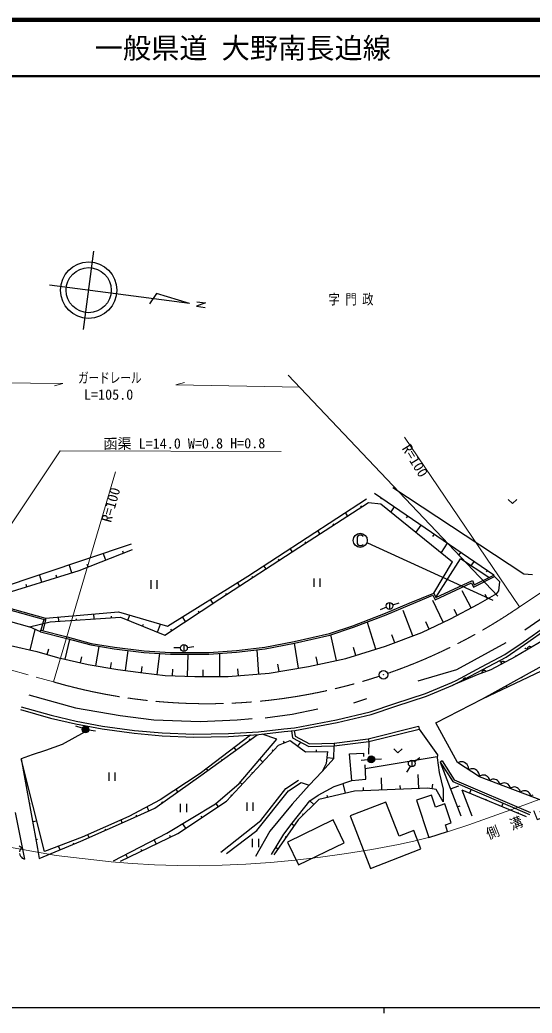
# Model space of a CAD drawing. Units: millimetres, scale not verified. Extents: x 40000 to 680000, y 20000 to 380000.
# Drawn here: x 203472 to 294264, y 204000 to 380000 of the extents above; entities that cross this region are included whole.
import ezdxf
from ezdxf.enums import TextEntityAlignment as Align

# ---------------------------------------------------------------- set-up
doc = ezdxf.new("R2010")
doc.units = ezdxf.units.MM
doc.header["$LTSCALE"] = 1000
doc.linetypes.add('CHAIN', pattern=[18.5, 12, -1.5, 3.5, -1.5])
for name, color, linetype, lineweight in [('M-BGD', 7, 'Continuous', 25), ('M-BGD-EXST', 7, 'Continuous', 25), ('M-BMK', 2, 'CHAIN', 13), ('M-BMK-SRVR', 3, 'Continuous', 25), ('M-STR-HTXT', 7, 'Continuous', 13), ('M-STR-STRC', 7, 'Continuous', 25), ('M-TTL', 2, 'Continuous', 140), ('M-TTL-BAND', 7, 'Continuous', 25), ('M-TTL-LINE', 7, 'Continuous', 50)]:
    doc.layers.add(name, color=color, linetype=linetype, lineweight=lineweight)
doc.layers.add('M-BMK-HTXT', color=7, linetype='Continuous')
doc.layers.add('M-TTL-TXT', color=7, linetype='Continuous')
doc.styles.add('ＭＳ ゴシック', font='')
doc.styles.get('ＭＳ ゴシック').set_extended_font_data('MS Gothic')

msp = doc.modelspace()

# ---------------------------------------------------------------- linework, layer by layer
at = {"layer": 'M-BGD'}
for p, q in [((287459, 281630), (266306, 296099)), ((269579, 297159), (292777, 281821)), ((243869, 281423), (264906, 295128)), ((252924, 286533), (265255, 294484)), ((265255, 294484), (267464, 294239)), ((267481, 295295), (267375, 295140)), ((267464, 294239), (280164, 283993)), ((290038, 295028), (290788, 294308)), ((290788, 294308), (291538, 295028)), ((261556, 292099), (261171, 292695)), ((264022, 293689), (263904, 293871)), ((269832, 293688), (269233, 292812)), ((259090, 290509), (258977, 290684)), ((272182, 292080), (271964, 291761)), ((274532, 290472), (273679, 289225)), ((256623, 288918), (256254, 289492)), ((276882, 288864), (276588, 288434)), ((195762, 277963), (223274, 287166)), ((254157, 287328), (254049, 287497)), ((279233, 287257), (278125, 285637)), ((214003, 282448), (223433, 286128)), ((218718, 284288), (218251, 285486)), ((221861, 285515), (221739, 285828)), ((238936, 277392), (252924, 286533)), ((251758, 285771), (251396, 286326)), ((281583, 285649), (281270, 285191)), ((212671, 282036), (212228, 283471)), ((215575, 283062), (215417, 283467)), ((249427, 284248), (249318, 284415)), ((276832, 278424), (280164, 283993)), ((277219, 277651), (281550, 284473)), ((286565, 281184), (281550, 284473)), ((283933, 284041), (283399, 283260)), ((195352, 276681), (214003, 282448)), ((207342, 280389), (206936, 281701)), ((210007, 281212), (209879, 281625)), ((247096, 282724), (246729, 283286)), ((284014, 279912), (287459, 281630)), ((286283, 282434), (286133, 282213)), ((287592, 281361), (287459, 281630)), ((292777, 281821), (294311, 281725)), ((204678, 279565), (204562, 279940)), ((226665, 280693), (226665, 279193)), ((227805, 279193), (227805, 280693)), ((229630, 272545), (243869, 281423)), ((242433, 279677), (242038, 280281)), ((244764, 281201), (244654, 281370)), ((255545, 281033), (255545, 279533)), ((256685, 279533), (256685, 281033)), ((277081, 277255), (283521, 280253)), ((277219, 277651), (283665, 280651)), ((283521, 280253), (283874, 279507)), ((283665, 280651), (284014, 279912)), ((283874, 279507), (287592, 281361)), ((288513, 280441), (287592, 281361)), ((288390, 278846), (288513, 280441)), ((240102, 278154), (239973, 278350)), ((272450, 276629), (276832, 278424)), ((276832, 278424), (277219, 277651)), ((283474, 275803), (281873, 278844)), ((284709, 276453), (288022, 278355)), ((286365, 277404), (285918, 278184)), ((288022, 278355), (288390, 278846)), ((189454, 276727), (205188, 272473)), ((229157, 270990), (238936, 277392)), ((237714, 276592), (237252, 277297)), ((268291, 274864), (272450, 276629)), ((268403, 274585), (272565, 276352)), ((268979, 276744), (268979, 275544)), ((269550, 276329), (270691, 276700)), ((272565, 276352), (276688, 278041)), ((278513, 273254), (276675, 277119)), ((276688, 278041), (277081, 277255)), ((279771, 273852), (284709, 276453)), ((199898, 275944), (208038, 273681)), ((199967, 276237), (208020, 273998)), ((208020, 273998), (220979, 275122)), ((216619, 273852), (216561, 274739)), ((220979, 275122), (229630, 272545)), ((235269, 274991), (235120, 275219)), ((262503, 272653), (268291, 274864)), ((262605, 272371), (268403, 274585)), ((268423, 275918), (267312, 275464)), ((273130, 270846), (271416, 275344)), ((281005, 274502), (280460, 275538)), ((205188, 272473), (208840, 273337)), ((207732, 273766), (207188, 271840)), ((208038, 273681), (207551, 271748)), ((208020, 273998), (208038, 273681)), ((208840, 273337), (221287, 274161)), ((210396, 273440), (210345, 274199)), ((213508, 273646), (213491, 273893)), ((219731, 274058), (219712, 274343)), ((221287, 274161), (229157, 270990)), ((222599, 273633), (222961, 274532)), ((225222, 272576), (225360, 272919)), ((227845, 271519), (228405, 272910)), ((232824, 273391), (232291, 274205)), ((266534, 268468), (265091, 273210)), ((274740, 271459), (279771, 273852)), ((275998, 272058), (275404, 273307)), ((207115, 271549), (205188, 272473)), ((205297, 268326), (206168, 272003)), ((207115, 271549), (207188, 271840)), ((207115, 271549), (211787, 270371)), ((207188, 271840), (211863, 270661)), ((230379, 271791), (230209, 272051)), ((252080, 269840), (258322, 271246)), ((258322, 271246), (262503, 272653)), ((258403, 270957), (262605, 272371)), ((268298, 269005), (274740, 271459)), ((285481, 259676), (311550, 272066)), ((292646, 269722), (296842, 272663)), ((292929, 269311), (297131, 272255)), ((211509, 266701), (212303, 270233)), ((211787, 270371), (216028, 269232)), ((211863, 270661), (216091, 269526)), ((216091, 269526), (220233, 268862)), ((232543, 269292), (232543, 268092)), ((246911, 268861), (252080, 269840)), ((246958, 268565), (252141, 269546)), ((252872, 265106), (252126, 269543)), ((252141, 269546), (258403, 270957)), ((259583, 266493), (258588, 271019)), ((269909, 269619), (269380, 271006)), ((289404, 267527), (292646, 269722)), ((289662, 267098), (292929, 269311)), ((296291, 270113), (291260, 267107)), ((201800, 269155), (206463, 268050)), ((206463, 268050), (210144, 267007)), ((208304, 267529), (208599, 268571)), ((216028, 269232), (220190, 268565)), ((216908, 265550), (217516, 268994)), ((220190, 268565), (225461, 267876)), ((220233, 268862), (225489, 268175)), ((222219, 264689), (222654, 268243)), ((225461, 267876), (230173, 267601)), ((225489, 268175), (230181, 267901)), ((227818, 264005), (228272, 267712)), ((230173, 267601), (236985, 267622)), ((230181, 267901), (236975, 267922)), ((231943, 268710), (230744, 268747)), ((233137, 268780), (234323, 268957)), ((233175, 263695), (233312, 267611)), ((236975, 267922), (241865, 268235)), ((236985, 267622), (241893, 267936)), ((238912, 263649), (238912, 267746)), ((241865, 268235), (246911, 268861)), ((241893, 267936), (246958, 268565)), ((245850, 264086), (245507, 268385)), ((261243, 266858), (268298, 269005)), ((263007, 267395), (262583, 268786)), ((285305, 265341), (289404, 267527)), ((285481, 259676), (302040, 268913)), ((293438, 268707), (293410, 268597)), ((293410, 268597), (293410, 268504)), ((293410, 268504), (293432, 268405)), ((293482, 268789), (293438, 268707)), ((293548, 268866), (293482, 268789)), ((293658, 268931), (293548, 268866)), ((293757, 268953), (293658, 268931)), ((293850, 268953), (293757, 268953)), ((293960, 268925), (293850, 268953)), ((294042, 268881), (293960, 268925)), ((294119, 268815), (294042, 268881)), ((210144, 267007), (215604, 265780)), ((214239, 266087), (214470, 267113)), ((215604, 265780), (220819, 264860)), ((219516, 265090), (219700, 266135)), ((249406, 264523), (249185, 265833)), ((254605, 265398), (261243, 266858)), ((256265, 265763), (255968, 267110)), ((285539, 264900), (289662, 267098)), ((291260, 267107), (286965, 264837)), ((288747, 265978), (288742, 265885)), ((288742, 265885), (288759, 265785)), ((288781, 266086), (288747, 265978)), ((288829, 266166), (288781, 266086)), ((288899, 266239), (288829, 266166)), ((289012, 266299), (288899, 266239)), ((289112, 266315), (289012, 266299)), ((289205, 266310), (289112, 266315)), ((289313, 266277), (289205, 266310)), ((289393, 266229), (289313, 266277)), ((289466, 266159), (289393, 266229)), ((220819, 264860), (225298, 264308)), ((225019, 264347), (225148, 265406)), ((225298, 264308), (229218, 263833)), ((230537, 263787), (230577, 264932)), ((235967, 263649), (235967, 264840)), ((240384, 263649), (247673, 264232)), ((242206, 263795), (242107, 265037)), ((247673, 264232), (254605, 265398)), ((280801, 262952), (285305, 265341)), ((281024, 262504), (285539, 264900)), ((286965, 264837), (284511, 263917)), ((285377, 264429), (285360, 264337)), ((285360, 264337), (285364, 264236)), ((285424, 264532), (285377, 264429)), ((285482, 264605), (285424, 264532)), ((285560, 264669), (285482, 264605)), ((285680, 264714), (285560, 264669)), ((285781, 264718), (285680, 264714)), ((285873, 264701), (285781, 264718)), ((285976, 264654), (285873, 264701)), ((286049, 264596), (285976, 264654)), ((286113, 264517), (286049, 264596)), ((229218, 263833), (234494, 263649)), ((234494, 263649), (240384, 263649)), ((275351, 260643), (280036, 262595)), ((280036, 262595), (280801, 262952)), ((284511, 263917), (280238, 262138)), ((280238, 262138), (281024, 262504)), ((280238, 262138), (281024, 262504)), ((282011, 263067), (281998, 262974)), ((281998, 262974), (282005, 262873)), ((282055, 263171), (282011, 263067)), ((282110, 263246), (282055, 263171)), ((282186, 263313), (282110, 263246)), ((282304, 263362), (282186, 263313)), ((282405, 263369), (282304, 263362)), ((282498, 263356), (282405, 263369)), ((282602, 263313), (282498, 263356)), ((282677, 263257), (282602, 263313)), ((282744, 263181), (282677, 263257)), ((292381, 263525), (292456, 263390)), ((269949, 258843), (275351, 260643)), ((275526, 260174), (280238, 262138)), ((289621, 261985), (289772, 261715)), ((265572, 257381), (269949, 258843)), ((270107, 258368), (275526, 260174)), ((277199, 255442), (285481, 259676)), ((286861, 260445), (286876, 260418)), ((203564, 257821), (208904, 256290)), ((203701, 258302), (209029, 256774)), ((259598, 255975), (265572, 257381)), ((265709, 256900), (270107, 258368)), ((208904, 256290), (213341, 255269)), ((209029, 256774), (213444, 255758)), ((213341, 255269), (218052, 254366)), ((213444, 255758), (218134, 254859)), ((252132, 254568), (259598, 255975)), ((252202, 254072), (259701, 255486)), ((259701, 255486), (265709, 256900)), ((281064, 248387), (277199, 255442)), ((214906, 253805), (210979, 251596)), ((214533, 254470), (213397, 254857)), ((215695, 254196), (216885, 254035)), ((218052, 254366), (223706, 253580)), ((218134, 254859), (223762, 254077)), ((223706, 253580), (228676, 253151)), ((223762, 254077), (228708, 253650)), ((228708, 253650), (234302, 253416)), ((234302, 253416), (240441, 253533)), ((240441, 253533), (245756, 253846)), ((245756, 253846), (250263, 254394)), ((245801, 253347), (250316, 253897)), ((250263, 254394), (252132, 254568)), ((250316, 253897), (252202, 254072)), ((251593, 254016), (251802, 252775)), ((252092, 254062), (252254, 253102)), ((265226, 252616), (274122, 254824)), ((265346, 252130), (274242, 254339)), ((274122, 254824), (274242, 254339)), ((274242, 254339), (277476, 249759)), ((228676, 253151), (234296, 252915)), ((234296, 252915), (240461, 253033)), ((244359, 253263), (235438, 246483)), ((235549, 246109), (245556, 253333)), ((240461, 253033), (245801, 253347)), ((242354, 244700), (249034, 252520)), ((244305, 252430), (244194, 252583)), ((249034, 252520), (246401, 253420)), ((249316, 251459), (251378, 252293)), ((250347, 251876), (250208, 252218)), ((251378, 252293), (254077, 250330)), ((251802, 252775), (254708, 251244)), ((252254, 253102), (254826, 251747)), ((252727, 251311), (253241, 252017)), ((254826, 251747), (259168, 251860)), ((259168, 251860), (265226, 252616)), ((259168, 251860), (259181, 251360)), ((259181, 251360), (265346, 252130)), ((265226, 252616), (265346, 252130)), ((265346, 252130), (265255, 249906)), ((208034, 250516), (205629, 249780)), ((210979, 251596), (208034, 250516)), ((240083, 241544), (249316, 251459)), ((241803, 250624), (241479, 251073)), ((248393, 250467), (248207, 250640)), ((254077, 250330), (258003, 250379)), ((254708, 251244), (259181, 251360)), ((256040, 250354), (256037, 250631)), ((258003, 250379), (257758, 248219)), ((259132, 249103), (259181, 251360)), ((261899, 249956), (264402, 250054)), ((262292, 245244), (261899, 249956)), ((264402, 250054), (264402, 249465)), ((269725, 250859), (270475, 250139)), ((270475, 250139), (271225, 250859)), ((205629, 249780), (203715, 249044)), ((203715, 249044), (204353, 245461)), ((207837, 232661), (203715, 249044)), ((239302, 248818), (239218, 248934)), ((246546, 248484), (246012, 248982)), ((257022, 246796), (259132, 249103)), ((257758, 248219), (257022, 246796)), ((257881, 249299), (259134, 249157)), ((265155, 248895), (263963, 248754)), ((264684, 247356), (277451, 249486)), ((266350, 249000), (267548, 249070)), ((272929, 248829), (272929, 247629)), ((273413, 248583), (274381, 249293)), ((277476, 249759), (277427, 249219)), ((277427, 249219), (277770, 246618)), ((278324, 248714), (277987, 248499)), ((277987, 248499), (280186, 245044)), ((277987, 248499), (281599, 238958)), ((278324, 248714), (280457, 245363)), ((284929, 245872), (281064, 248387)), ((281315, 248498), (281074, 248381)), ((281506, 248538), (281315, 248498)), ((281735, 248554), (281506, 248538)), ((282042, 248519), (281735, 248554)), ((282298, 248407), (282042, 248519)), ((282529, 248256), (282298, 248407)), ((282736, 248067), (282529, 248256)), ((204005, 247459), (204036, 247464)), ((219224, 246639), (219224, 245139)), ((220364, 245139), (220364, 246639)), ((235438, 246483), (228322, 241820)), ((236800, 247012), (236564, 247339)), ((244700, 246501), (244565, 246627)), ((254722, 244375), (257022, 246796)), ((257390, 247507), (257448, 247478)), ((264795, 245440), (264648, 247992)), ((272623, 247712), (272012, 246680)), ((277770, 246618), (278507, 243673)), ((278589, 246909), (278736, 246964)), ((282892, 247801), (282736, 248067)), ((282971, 247585), (282892, 247801)), ((283011, 247394), (282971, 247585)), ((283001, 247126), (283011, 247394)), ((283242, 247244), (283001, 247126)), ((283433, 247284), (283242, 247244)), ((283663, 247299), (283433, 247284)), ((283969, 247264), (283663, 247299)), ((284226, 247152), (283969, 247264)), ((284457, 247002), (284226, 247152)), ((284663, 246813), (284457, 247002)), ((284819, 246547), (284663, 246813)), ((284898, 246330), (284819, 246547)), ((204353, 245461), (206611, 233191)), ((227422, 240307), (235549, 246109)), ((234195, 245142), (234118, 245250)), ((238133, 241068), (242354, 244700)), ((242853, 244519), (242489, 244858)), ((250607, 243792), (252884, 245284)), ((251077, 243407), (253347, 244879)), ((253347, 244879), (254722, 244375)), ((259200, 244164), (262292, 245244)), ((261181, 242961), (260770, 244713)), ((262292, 245244), (264795, 245440)), ((267647, 243532), (267558, 245691)), ((274175, 243802), (274073, 246282)), ((280186, 245044), (293811, 239193)), ((280457, 245363), (293969, 239561)), ((285066, 246033), (284883, 245889)), ((284939, 246140), (284898, 246330)), ((284929, 245872), (284939, 246140)), ((297690, 241025), (284929, 245872)), ((285221, 246103), (285066, 246033)), ((285413, 246158), (285221, 246103)), ((285680, 246185), (285413, 246158)), ((285918, 246138), (285680, 246185)), ((286143, 246052), (285918, 246138)), ((286353, 245930), (286143, 246052)), ((286535, 245732), (286353, 245930)), ((286642, 245563), (286535, 245732)), ((286711, 245409), (286642, 245563)), ((286752, 245179), (286711, 245409)), ((286926, 245316), (286752, 245179)), ((287073, 245382), (286926, 245316)), ((287256, 245435), (287073, 245382)), ((287510, 245460), (287256, 245435)), ((287736, 245415), (287510, 245460)), ((287949, 245334), (287736, 245415)), ((288149, 245218), (287949, 245334)), ((288322, 245030), (288149, 245218)), ((288423, 244869), (288322, 245030)), ((288489, 244722), (288423, 244869)), ((288529, 244504), (288489, 244722)), ((288712, 244649), (288529, 244504)), ((288867, 244718), (288712, 244649)), ((289059, 244774), (288867, 244718)), ((289326, 244801), (289059, 244774)), ((289564, 244753), (289326, 244801)), ((289789, 244668), (289564, 244753)), ((289999, 244545), (289789, 244668)), ((204584, 244288), (204897, 244345)), ((231485, 243208), (231152, 243675)), ((245494, 236351), (251077, 243407)), ((246209, 238138), (250607, 243792)), ((254722, 244375), (251728, 241038)), ((256353, 242643), (259200, 244164)), ((262752, 243329), (256469, 241857)), ((275807, 243869), (262752, 243329)), ((264383, 243397), (264359, 243998)), ((270911, 243667), (270883, 244363)), ((277280, 243624), (275807, 243869)), ((276543, 243747), (276683, 244587)), ((278507, 241464), (277280, 243624)), ((278507, 243673), (278507, 241464)), ((279793, 243728), (281258, 244283)), ((281796, 243591), (293182, 238840)), ((281796, 243591), (283572, 238982)), ((283219, 242997), (283482, 243628)), ((290181, 244348), (289999, 244545)), ((290288, 244179), (290181, 244348)), ((290357, 244024), (290288, 244179)), ((290398, 243794), (290357, 244024)), ((290572, 243931), (290398, 243794)), ((290719, 243997), (290572, 243931)), ((290902, 244050), (290719, 243997)), ((291156, 244076), (290902, 244050)), ((291382, 244030), (291156, 244076)), ((291595, 243949), (291382, 244030)), ((291795, 243833), (291595, 243949)), ((291968, 243645), (291795, 243833)), ((292069, 243485), (291968, 243645)), ((292135, 243338), (292069, 243485)), ((292174, 243120), (292135, 243338)), ((292358, 243264), (292174, 243120)), ((292512, 243334), (292358, 243264)), ((292705, 243389), (292512, 243334)), ((292972, 243416), (292705, 243389)), ((293210, 243368), (292972, 243416)), ((293435, 243283), (293210, 243368)), ((293645, 243160), (293435, 243283)), ((293826, 242963), (293645, 243160)), ((293933, 242794), (293826, 242963)), ((205163, 241117), (205320, 241146)), ((228322, 241820), (222758, 238845)), ((228776, 241274), (228653, 241447)), ((231445, 235802), (240083, 241544)), ((238644, 240587), (238254, 241173)), ((241007, 242536), (240838, 242693)), ((243685, 241350), (243685, 239850)), ((244825, 239850), (244825, 241350)), ((251739, 237685), (254880, 241612)), ((256469, 241857), (252819, 238225)), ((254880, 241612), (256353, 242643)), ((255557, 240949), (254890, 241619)), ((258040, 242225), (257957, 242577)), ((268356, 241385), (262023, 238939)), ((270683, 235359), (268356, 241385)), ((276445, 242610), (273776, 241720)), ((273776, 241720), (275978, 235113)), ((277144, 240512), (276445, 242610)), ((286066, 241809), (286141, 241990)), ((288912, 240621), (289151, 241194)), ((294003, 242639), (293933, 242794)), ((294044, 242409), (294003, 242639)), ((294218, 242547), (294044, 242409)), ((294365, 242613), (294218, 242547)), ((202622, 239529), (204279, 231308)), ((223102, 238393), (227422, 240307)), ((226342, 239829), (226008, 240583)), ((229495, 235915), (238133, 241068)), ((231905, 241105), (231905, 239605)), ((233045, 239605), (233045, 241105)), ((251728, 241038), (247752, 236228)), ((278782, 241058), (277144, 240512)), ((279893, 237726), (278782, 241058)), ((280997, 240548), (281513, 240743)), ((291759, 239434), (291827, 239597)), ((205742, 237947), (206474, 238080)), ((214268, 234467), (223102, 238393)), ((222758, 238845), (214512, 235164)), ((221630, 237739), (221406, 238242)), ((224182, 238872), (224103, 239050)), ((232885, 236759), (232324, 237603)), ((235764, 238673), (235624, 238884)), ((239063, 232523), (246209, 238138)), ((252819, 238225), (248500, 232041)), ((250267, 235722), (251739, 237685)), ((259017, 238230), (250897, 234321)), ((253732, 239133), (253593, 239273)), ((260969, 234176), (259017, 238230)), ((262023, 238939), (265610, 229653)), ((278880, 237389), (279893, 237726)), ((218685, 236430), (218619, 236579)), ((220071, 231007), (229495, 235915)), ((240095, 232302), (245494, 236351)), ((247752, 236228), (245249, 231761)), ((252099, 237195), (251621, 237528)), ((273272, 236359), (270683, 235359)), ((274531, 233098), (273272, 236359)), ((275978, 235113), (279273, 236211)), ((279273, 236211), (278880, 237389)), ((206322, 234776), (206604, 234827)), ((206906, 231424), (214268, 234467)), ((214512, 235164), (207837, 232661)), ((213041, 233960), (212971, 234129)), ((215740, 235121), (215521, 235614)), ((221285, 230943), (231445, 235802)), ((227635, 233980), (227265, 234754)), ((230175, 235194), (230049, 235457)), ((244667, 234908), (244667, 233408)), ((245807, 233408), (245807, 234908)), ((248058, 232090), (250267, 235722)), ((250659, 235133), (250501, 235244)), ((250897, 234321), (252849, 230266)), ((252849, 230266), (260969, 234176)), ((203347, 233650), (203497, 233518)), ((203491, 232842), (203418, 232570)), ((203580, 233032), (203491, 232842)), ((203497, 233518), (203638, 233424)), ((203678, 233181), (203580, 233032)), ((203638, 233424), (203859, 233347)), ((203859, 233347), (203678, 233181)), ((206611, 233191), (206906, 231424)), ((210587, 232945), (210319, 233592)), ((225095, 232765), (224996, 232971)), ((249220, 233072), (248823, 233349)), ((265610, 229653), (274531, 233098)), ((203428, 232315), (203479, 232068)), ((203479, 232068), (203571, 231830)), ((203571, 231830), (203745, 231608)), ((203745, 231608), (203903, 231469)), ((203903, 231469), (204051, 231371)), ((204051, 231371), (204283, 231290)), ((222555, 231550), (222268, 232151))]:
    msp.add_line(p, q, dxfattribs=at)
for centre, radius in [((268979, 276144), 600), ((232543, 268692), 600), ((293089, 268644), 50), ((288703, 266244), 50), ((291351, 267237), 50), ((215101, 254276), 600), ((215101, 254276), 528), ((215101, 254276), 456), ((215101, 254276), 384), ((215101, 254276), 312), ((215101, 254276), 240), ((215101, 254276), 168), ((215101, 254276), 96), ((215101, 254276), 24), ((265751, 248965), 600), ((265751, 248965), 528), ((265751, 248965), 456), ((265751, 248965), 384), ((265751, 248965), 312), ((265751, 248965), 240), ((265751, 248965), 168), ((265751, 248965), 96), ((265751, 248965), 24), ((272929, 248229), 600)]:
    msp.add_circle(centre, radius, dxfattribs=at)
at = {"layer": 'M-BGD-EXST'}
for p, q in [((263587, 288676), (263387, 288526)), ((264037, 288676), (263587, 288676)), ((264237, 288526), (264037, 288676)), ((263387, 288526), (263237, 288326)), ((263237, 288326), (263237, 287226)), ((263237, 287226), (263387, 287026)), ((263387, 287026), (263587, 286876)), ((264037, 286876), (264237, 286976)), ((264337, 288376), (264237, 288526)), ((264237, 286976), (264337, 287126)), ((265077, 287330), (287286, 277146)), ((263587, 286876), (264037, 286876))]:
    msp.add_line(p, q, dxfattribs=at)
msp.add_circle((263787, 287776), 1250, dxfattribs=at)
at = {"layer": 'M-BMK'}
for p, q in [((292016, 275980), (313657, 290409)), ((170719, 273390), (209421, 262698))]:
    msp.add_line(p, q, dxfattribs=at)
for start, end in [(289.06944, 304.45055), (253.82043, 288.19087)]:
    msp.add_arc((236679, 356645), 97821, start, end, dxfattribs=at)
at = {"layer": 'M-BMK-SRVR'}
for p, q in [((214760, 325158), (216571, 339040)), ((233515, 329771), (208725, 333004)), ((227694, 331538), (226444, 329684)), ((233515, 329771), (227694, 331538)), ((236392, 329835), (234753, 329241)), ((234753, 329241), (236291, 329049)), ((234861, 330035), (236392, 329835))]:
    msp.add_line(p, q, dxfattribs=at)
for centre, radius in [((215666, 332099), 5000), ((215666, 332099), 4000), ((267929, 263950), 750), ((267929, 263950), 30)]:
    msp.add_circle(centre, radius, dxfattribs=at)
at = {"layer": 'M-STR-HTXT'}
for p, q in [((288206, 277882), (251027, 317055)), ((211117, 315564), (187416, 315871)), ((211117, 315564), (209611, 315164)), ((231133, 315334), (232641, 315724)), ((231133, 315334), (253082, 314890)), ((292016, 275980), (271641, 306084)), ((188847, 271067), (210624, 303618)), ((210624, 303618), (249756, 303503)), ((209421, 262698), (220449, 299931)), ((198094, 234043), (209904, 231947))]:
    msp.add_line(p, q, dxfattribs=at)
msp.add_lwpolyline([(209904, 231947), (219639, 230810), (223363, 230493), (227357, 230260), (231357, 230135), (235360, 230115), (239306, 230194), (243503, 230382), (247893, 230686), (252276, 231093), (256783, 231634), (261337, 232284), (265864, 233014), (270589, 233883), (273325, 234473), (276153, 235195), (279599, 236230), (283019, 237364), (292118, 240588), (296606, 242287)], dxfattribs=at)
at = {"layer": 'M-STR-STRC'}
for p, q in [((292992, 271914), (302428, 278504)), ((280907, 264904), (289654, 269697)), ((274077, 262867), (280907, 264904)), ((205063, 260381), (213307, 258080)), ((262688, 258982), (264989, 259749)), ((213307, 258080), (221264, 256738)), ((246967, 256298), (251760, 256969)), ((251760, 256969), (256266, 257928)), ((221264, 256738), (227207, 255971)), ((227207, 255971), (235451, 255684)), ((235451, 255684), (241970, 255971)), ((241970, 255971), (244666, 256202))]:
    msp.add_line(p, q, dxfattribs=at)
at = {"layer": 'M-TTL'}
msp.add_line((680000, 380000), (40000, 380000), dxfattribs=at)
at = {"layer": 'M-TTL-BAND'}
for p, q in [((40000, 205000), (579000, 205000)), ((268000, 205000), (268000, 204000))]:
    msp.add_line(p, q, dxfattribs=at)
at = {"layer": 'M-TTL-LINE'}
msp.add_line((40000, 370000), (680000, 370000), dxfattribs=at)

# ---------------------------------------------------------------- texts
at = {"layer": 'M-BMK-HTXT', "style": 'ＭＳ ゴシック', "width": 0.8}
msp.add_text('字 門 政', height=1833, dxfattribs=at).set_placement((258172, 329029), align=Align.BOTTOM_LEFT)
at = {"layer": 'M-STR-HTXT', "style": 'ＭＳ ゴシック', "width": 0.75}
msp.add_text('ガードレール', height=1833, dxfattribs=at).set_placement((213784, 315114), align=Align.BOTTOM_LEFT)
at = {"layer": 'M-STR-HTXT', "style": 'ＭＳ ゴシック'}
msp.add_text('L=105.0', height=1833, dxfattribs=at).set_placement((214838, 312142), align=Align.BOTTOM_LEFT)
for s, rotation, p in [('函渠 L=14.0 W=0.8 H=0.8', 0.2, (218279, 303434)), ('R=100', 301.5, (270643, 303781)), ('R=100', 74.5, (220155, 290676))]:
    msp.add_text(s, height=1833, rotation=rotation, dxfattribs=at).set_placement(p, align=Align.BOTTOM_LEFT)
at = {"layer": 'M-STR-HTXT', "style": 'ＭＳ ゴシック', "width": 0.9}
msp.add_text('側\u3000溝\u3000L=282.0', height=1833, rotation=21.6, dxfattribs=at).set_placement((286749, 234250), align=Align.BOTTOM_LEFT)
at = {"layer": 'M-TTL-TXT', "style": 'ＭＳ ゴシック'}
msp.add_text('一般県道 大野南長迫線', height=3666, dxfattribs=at).set_placement((216734, 375000), align=Align.MIDDLE_LEFT)

doc.saveas('drawing.dxf')
